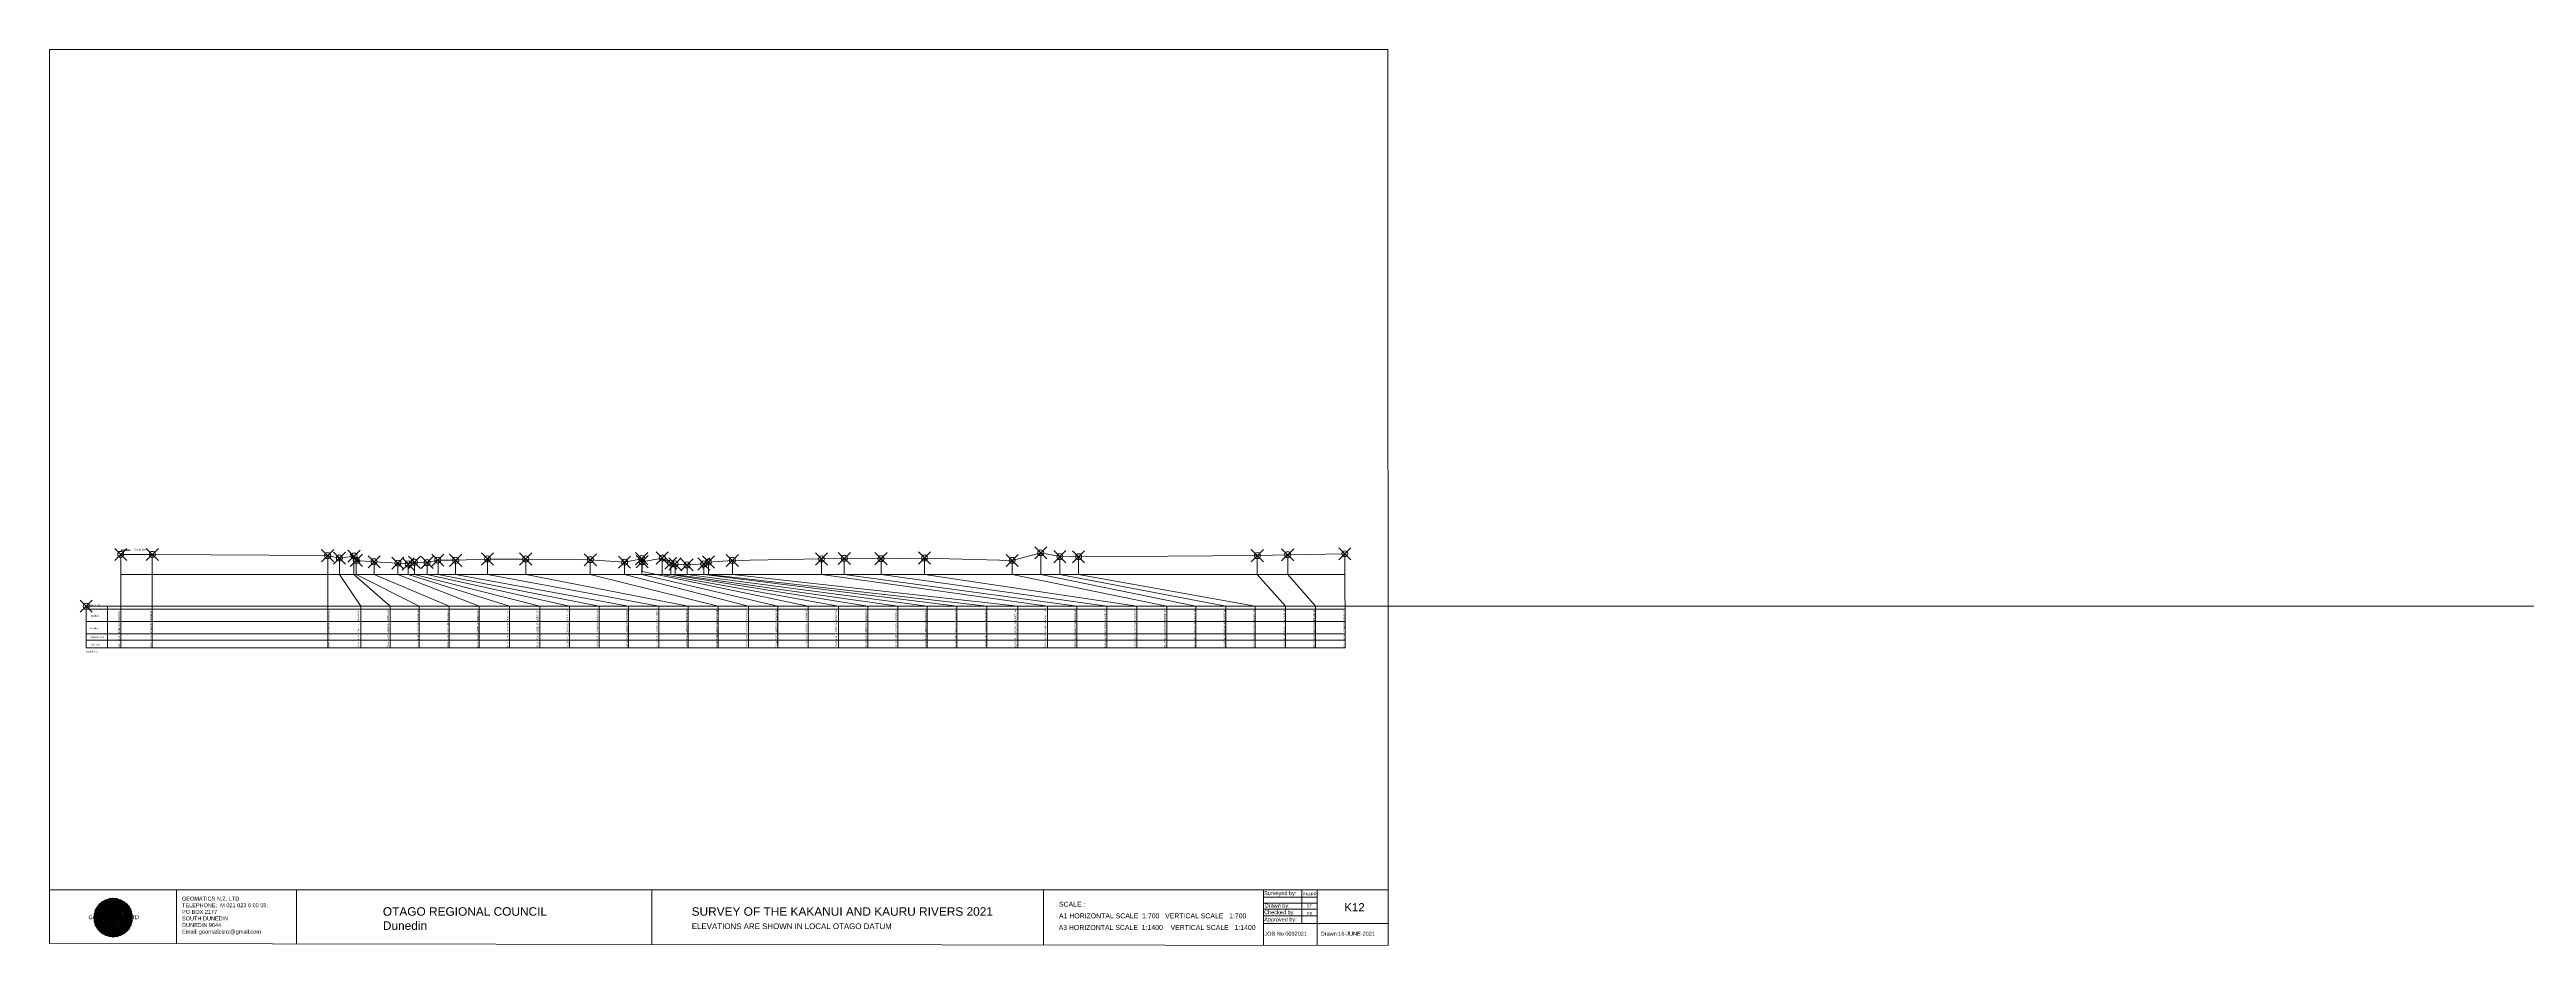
# Model space of a CAD drawing. Header units: millimetres. Extents: x -13804604 to 13046302109, y -19137686871 to 1424966580.
# Drawn here: x -3892638 to -3075279, y -66991 to 228793 of the extents above; entities that cross this region are included whole.
import ezdxf

# ---------------------------------------------------------------- set-up
doc = ezdxf.new("R2010")
doc.units = ezdxf.units.MM
doc.header["$PDMODE"] = 35
doc.header["$PDSIZE"] = 2000
doc.layers.get('0').update_dxf_attribs({"lineweight": 0})
doc.layers.add('geo', color=7, linetype='Continuous', lineweight=0)
doc.styles.get("Standard").update_dxf_attribs({"font": 'arial.ttf'})

# ---------------------------------------------------------------- blocks, each defined once
blk = doc.blocks.new('Geomatics_Circle_SPT')
at = {"layer": 'geo', "color": 2, "linetype": 'Continuous', "lineweight": 0}
for p, q in [((0, 25.2), (-25.2, 0)), ((-24.7, 4.9), (-4.9, 24.7)), ((-24.7, -4.9), (4.9, 24.7)), ((4.9, -24.7), (-24.7, 4.9)), ((-24.7, 0), (0, -24.7)), ((-9.7, 23.3), (-23.3, 9.6)), ((9.7, 23.3), (-23.3, -9.7)), ((-23.3, 9.7), (9.7, -23.3)), ((-21, 14), (-14, 21)), ((-21, -14), (14, 21)), ((14, -21), (-21, 14)), ((0, 0), (-17.8, 17.8)), ((0, 0), (-17.8, -17.8)), ((-14, 21), (21, -14)), ((21, 14), (-14, -21)), ((23.3, -9.7), (-9.7, 23.3)), ((-9.7, -23.3), (23.3, 9.7)), ((-4.9, 24.7), (24.7, -4.9)), ((24.7, 4.9), (-4.9, -24.7)), ((25.2, 0), (0, 25.2)), ((0, 0), (17.8, 17.8)), ((0, 0), (17.8, -17.8)), ((0, -24.8), (25.2, 0)), ((4.9, 24.7), (24.7, 4.9)), ((23.3, 9.7), (9.7, 23.3)), ((14, 21), (21, 14)), ((17.8, 18.1), (17.8, 18.1)), ((-4.9, -24.7), (-24.7, -4.9)), ((-23.3, -9.7), (-9.7, -23.3)), ((-14, -21), (-21, -14)), ((-17.8, -17.8), (-17.8, -17.8)), ((24.7, -4.9), (4.9, -24.7)), ((4.9, -24.7), (4.9, -24.7)), ((9.7, -23.3), (23.3, -9.7)), ((21, -14), (14, -21)), ((18.1, -17.8), (18.1, -17.8))]:
    blk.add_line(p, q, dxfattribs=at)
at = {"layer": 'geo', "color": 1, "linetype": 'Continuous', "lineweight": 0}
for p, q in [((-25.2, 0), (9.7, 23.3)), ((-25.2, 0), (-9.6, 23.3)), ((-25.2, 0), (23.3, 9.7)), ((-25.2, 0), (-23.3, 9.7)), ((-23.3, -9.7), (-25.2, 0)), ((-9.6, -23.3), (-25.2, 0)), ((9.7, -23.3), (-25.2, 0)), ((-4.9, 24.8), (-24.7, -4.9)), ((4.9, 24.7), (-24.7, 4.9)), ((14, 21), (-24.7, -4.9)), ((-14, 21), (-24.7, 4.9)), ((21, 14), (-24.7, 4.9)), ((-21, 14), (-24.7, -4.9)), ((0, 0), (-24.7, 4.9)), ((-24.7, 4.9), (-21, -14)), ((-24.7, 4.9), (-4.9, -24.7)), ((-24.7, 4.9), (14, -21)), ((-24.7, 4.9), (-24.7, 4.9)), ((0, 0), (-24.7, -4.9)), ((-23.3, 9.7), (0, 25.2)), ((-23.3, -9.6), (0, 25.2)), ((-23.3, -9.6), (17.8, 17.8)), ((-23.3, 9.7), (-17.8, 17.9)), ((-23.3, -9.6), (-17.8, 17.9)), ((-23.3, 9.7), (17.8, 17.8)), ((-17.8, -17.8), (-23.3, 9.7)), ((0, -25.2), (-23.3, 9.7)), ((-23.3, 9.7), (17.8, -17.8)), ((-23.3, 9.7), (25.2, 0)), ((-23.3, 9.4), (-23.3, 9.4)), ((-23.3, -9.7), (25.2, 0)), ((4.9, 24.8), (-21, -14)), ((-4.9, 24.7), (-21, 14)), ((14, 21), (-21, 14)), ((-14, 21), (-21, -14)), ((0, 0), (-21, 14)), ((-21, 14), (-14, -21)), ((-21, 14), (4.9, -24.7)), ((-21, 14), (-21, 14)), ((24.7, 4.9), (-21, 14)), ((0, 0), (-21, -14)), ((-17.9, 17.6), (-17.9, 17.6)), ((-17.8, 17.8), (9.7, 23.3)), ((-17.8, 17.8), (-9.6, 23.3)), ((-17.8, -17.8), (9.7, 23.3)), ((-17.8, -17.8), (-9.7, 23.3)), ((-9.7, -23.3), (-17.8, 17.8)), ((-17.8, 17.8), (9.7, -23.3)), ((-17.8, 17.8), (23.3, -9.6)), ((-17.8, 17.8), (23.3, 9.7)), ((-17.8, -17.8), (23.3, 9.7)), ((4.9, 24.7), (-14, 21)), ((-4.9, 24.7), (-14, -20.9)), ((0, 0), (-14, 21)), ((-14, 21), (-4.9, -24.7)), ((-14, 21), (-14, 21)), ((24.7, -4.9), (-14, 21)), ((21, 14), (-14, 21)), ((-14, -21), (24.7, 4.9)), ((0, 0), (-14, -21)), ((-9.8, 23.1), (-9.8, 23.1)), ((-9.7, 23.3), (0, 25.2)), ((-9.7, 23.3), (0, -25.2)), ((-9.7, -23.3), (0, 25.2)), ((-9.6, 23.3), (17.8, -17.8)), ((-9.6, 23.3), (25.2, 0)), ((-9.6, 23.3), (17.8, 17.8)), ((-9.6, -23.3), (17.8, 17.9)), ((25.2, 0), (-9.6, -23.3)), ((0, 0), (-4.9, 24.7)), ((-4.9, 24.7), (-4.9, 24.7)), ((21, -14), (-4.9, 24.7)), ((24.8, 4.9), (-4.9, 24.7)), ((14, 21), (-4.9, 24.7)), ((-4.9, -24.7), (21, 14)), ((0, 0), (-4.9, -24.7)), ((-0.2, 25.1), (-0.2, 25.1)), ((0, 25.2), (9.7, -23.3)), ((0, 25.2), (23.3, -9.7)), ((0, 25.2), (23.3, 9.7)), ((0, 25.2), (9.7, 23.3)), ((0, 0), (4.9, 24.7)), ((0, -25.2), (9.7, 23.3)), ((0, 0), (14, 21)), ((0, 0), (21, 14)), ((23.3, 9.7), (0, -25.2)), ((0, 0), (24.8, 4.9)), ((0, 0), (4.9, -24.7)), ((0, 0), (14, -21)), ((0, 0), (21, -14)), ((0, 0), (24.8, -4.9)), ((21, 14), (4.9, 24.8)), ((14, -21), (4.9, 24.7)), ((24.7, -4.9), (4.9, 24.7)), ((4.9, 24.7), (4.9, 24.7)), ((4.9, -24.7), (14, 21)), ((4.9, -24.7), (24.7, 4.9)), ((9.4, 23.3), (9.4, 23.3)), ((9.7, 23.3), (17.8, -17.8)), ((9.7, 23.3), (25.2, 0)), ((9.7, 23.3), (17.8, 17.9)), ((17.8, 17.8), (9.7, -23.3)), ((25.2, 0), (9.7, -23.3)), ((21, -14), (14, 21)), ((24.7, 4.9), (14, 21)), ((14, 21), (14, 21)), ((14, -21), (21, 14)), ((17.6, 17.9), (17.6, 17.9)), ((17.8, 17.8), (23.3, -9.7)), ((17.8, 17.8), (23.3, 9.7)), ((23.3, 9.7), (17.8, -17.8)), ((24.7, -4.9), (21, 14)), ((21, 14), (21, 14)), ((21, -14), (24.7, 4.9)), ((23.1, 9.8), (23.1, 9.8)), ((23.3, 9.7), (25.2, 0)), ((25.2, 0), (23.3, -9.6)), ((24.7, 4.9), (24.7, 4.9)), ((25.1, 0.2), (25.1, 0.2)), ((-25.2, 0), (23.3, -9.7)), ((-25.1, -0.2), (-25.1, -0.2)), ((-24.7, -4.9), (-24.7, -4.9)), ((-24.7, -4.9), (-14, -21)), ((-24.7, -4.9), (4.9, -24.7)), ((-24.7, -4.9), (21, -14)), ((-17.8, -17.8), (-23.3, -9.7)), ((0, -25.2), (-23.3, -9.6)), ((17.8, -17.8), (-23.3, -9.6)), ((-23.1, -9.8), (-23.1, -9.8)), ((-21, -14), (24.7, -4.9)), ((-21, -14), (-21, -14)), ((-21, -14), (-4.9, -24.7)), ((-21, -14), (14, -21)), ((23.3, -9.7), (-17.8, -17.8)), ((-9.6, -23.3), (-17.8, -17.8)), ((9.7, -23.3), (-17.8, -17.8)), ((-17.6, -17.9), (-17.6, -17.9)), ((-14, -21), (21, -14)), ((-14, -21), (-14, -21)), ((-14, -21), (4.9, -24.7)), ((17.8, -17.8), (-9.7, -23.3)), ((0, -25.2), (-9.7, -23.3)), ((-9.4, -23.3), (-9.4, -23.3)), ((-4.9, -24.7), (24.7, -4.9)), ((-4.9, -24.7), (14, -21)), ((-4.9, -24.7), (-4.9, -24.7)), ((23.3, -9.6), (0, -25.2)), ((9.7, -23.3), (0, -25.2)), ((0.2, -25.1), (0.2, -25.1)), ((4.9, -24.7), (21, -14)), ((4.9, -24.7), (4.9, -24.7)), ((17.8, -17.8), (9.7, -23.3)), ((9.8, -23.1), (9.8, -23.1)), ((14, -21), (24.7, -4.9)), ((14, -21), (14, -21)), ((23.3, -9.6), (17.8, -17.8)), ((17.9, -17.6), (17.9, -17.6)), ((21, -14), (21, -14)), ((23.3, -9.4), (23.3, -9.4)), ((24.7, -4.9), (24.7, -4.9))]:
    blk.add_line(p, q, dxfattribs=at)
at = {"layer": 'geo', "color": 114, "linetype": 'Continuous', "lineweight": 0}
for p, q in [((17.9, 17.8), (-25.2, 0)), ((-24.7, 4.9), (14, 21)), ((-24.7, -4.9), (21, 14)), ((-14, -21), (-24.7, 4.9)), ((9.7, 23.3), (-23.3, 9.7)), ((0, 0), (-23.3, 9.7)), ((-23.3, 9.7), (-9.7, -23.3)), ((0, 0), (-23.3, -9.7)), ((-4.9, -24.7), (-21, 14)), ((-20.9, 14), (4.9, 24.7)), ((24.8, 4.9), (-20.9, -14)), ((0, 25.2), (-17.8, 17.8)), ((-17.8, 17.8), (0, -25.2)), ((-14, 21), (-4.9, 24.7)), ((4.9, -24.7), (-14, 21)), ((0, 0), (-9.7, 23.3)), ((0, 0), (-9.7, -23.3)), ((-4.9, 24.7), (14, -21)), ((17.8, -17.8), (0, 25.2)), ((0, 0), (9.7, 23.3)), ((0, 0), (23.3, 9.7)), ((0, 0), (9.7, -23.3)), ((0, 0), (23.3, -9.7)), ((4.9, 24.7), (21, -14)), ((23.3, -9.7), (9.7, 23.3)), ((14, 21), (24.7, -4.9)), ((25.2, 0), (17.8, 17.8)), ((21, 14), (24.7, 4.9)), ((-25.2, 0), (-17.8, -17.8)), ((-21, -14), (-24.7, -4.9)), ((-17.8, -17.8), (25.2, 0)), ((24.8, -4.9), (-14, -21)), ((-9.6, -23.3), (23.3, -9.7)), ((21, -14), (-4.9, -24.8)), ((0, -25.2), (17.9, -17.8)), ((14, -21), (4.9, -24.8))]:
    blk.add_line(p, q, dxfattribs=at)
at = {"layer": 'geo', "color": 250, "linetype": 'Continuous', "lineweight": 0}
for p, q in [((0, 0), (-25.2, 0)), ((24.7, 4.9), (-24.7, 4.9)), ((-24.7, 4.9), (-24.7, -4.9)), ((-23.3, 9.7), (23.3, 9.7)), ((-23.3, 9.7), (-23.3, 9.7)), ((-23.3, -9.7), (-23.3, 9.7)), ((21, 14), (-21, 14)), ((-21, 14), (-21, -14)), ((-17.8, 17.8), (17.8, 17.8)), ((-17.8, -17.8), (-17.8, 17.8)), ((-14, 21), (-14, 21)), ((14, 21), (-14, 21)), ((-14, 20.9), (-14, -21)), ((-9.7, 23.3), (9.7, 23.3)), ((-9.7, -23.3), (-9.7, 23.3)), ((-4.9, 24.7), (4.9, 24.7)), ((-4.9, 24.7), (-4.9, -24.7)), ((0, 0), (0, 25.2)), ((0, 0), (0, -25.2)), ((0, 0), (25.2, 0)), ((4.9, 24.7), (4.9, -24.7)), ((9.7, -23.3), (9.7, 23.3)), ((14, 21), (14, -21)), ((17.8, -17.8), (17.8, 17.8)), ((21, 14), (21, 14)), ((21, -14), (21, 14)), ((23.3, 9.7), (23.3, -9.7)), ((24.7, 4.9), (24.7, 4.9)), ((24.7, -4.9), (24.7, 4.9)), ((-24.7, -4.9), (24.7, -4.9)), ((23.3, -9.7), (-23.3, -9.7)), ((-21, -14), (21, -14)), ((17.8, -17.8), (-17.8, -17.8)), ((-14, -21), (14, -21)), ((9.7, -23.3), (-9.7, -23.3)), ((-4.9, -24.7), (4.9, -24.7))]:
    blk.add_line(p, q, dxfattribs=at)
blk = doc.blocks.new('GeomaticsNZ TITLE BLOCK')
at = {"color": 7, "linetype": 'Continuous', "lineweight": 0}
for p, q in [((0, 94.9), (0, 1579.2)), ((0, 1579.2), (2363.4, 1579.2)), ((2363.4, 1579.2), (2364, 94.9)), ((2364, 94.9), (0, 94.9)), ((0, 94.9), (0, 0)), ((15.9, 94.9), (2364, 94.9)), ((224.3, 95.2), (224.3, -0.3)), ((2364, 94.9), (382.6, 94.9)), ((435.8, 95.2), (435.8, -0.7)), ((1063.4, 94.9), (1063.4, -2.4)), ((1755.4, 94.9), (1755.4, -2.6)), ((2143.9, 94.9), (2143.7, -3)), ((2211.5, 94.9), (2211.5, 36.1)), ((2238.6, 94.8), (2238.6, -3.2)), ((2364, -3.5), (2364, 94.9)), ((2143.6, 60.4), (2238.6, 60.4)), ((2143.8, 48.6), (2238.6, 48.6)), ((2143.9, 81.9), (2238.6, 81.7)), ((2143.9, 71), (2238.6, 71)), ((0, 0), (2364, -3.5)), ((2143.8, 35.4), (2364, 35.3))]:
    blk.add_line(p, q, dxfattribs=at)
at = {"color": 7, "linetype": 'Continuous', "lineweight": 0, "xscale": 1.36, "yscale": 1.36, "zscale": 1.36}
blk.add_blockref('Geomatics_Circle_SPT', (112.4, 45.7), dxfattribs=at)
at = {"color": 7, "linetype": 'Continuous', "lineweight": 0}
for s, p in [('PK&RR', (2213.2, 84.8)), ('ST', (2220.3, 63.6)), ('PK', (2220.4, 50.6))]:
    blk.add_text(s, height=5, dxfattribs=at).set_placement(p)
at = {"color": 7, "linetype": 'Continuous', "lineweight": 0, "attachment_point": 1}
for s, width, heights, insert, char_height in [('{\\C256;Surveyed by:}', 3535.727, [0], (2144.7, 92.4), 7), ('{\\C256;Geomatics N.Z. LTD                   }', 125.079, [15.8], (68.8, 49.9), 7), ('{\\C256;GEOMATICS N.Z. LTD                   \\PTELEPHONE:  M 021 023 6 00 55;\\PPO BOX 2177\\PSOUTH DUNEDIN\\PDUNEDIN 9044\\PEmail: geomaticsnz@gmail.com}', 3535.727, [94.7], (234, 82.7), 7), ('{\\C256;OTAGO REGIONAL COUNCIL\\PDunedin}', 3535.727, [0], (588.6, 64), 15), ('{\\C256;SURVEY OF THE KAKANUI AND KAURU RIVERS 2021}', 3535.727, [0], (1133.8, 64), 15), ('{\\C256;Approved by:}', 3535.727, [0], (2144.7, 45.9), 7), ('{\\C256;Checked by:}', 3535.727, [0], (2144.7, 58.6), 7), ('{\\C256;Drawn by:}', 3535.727, [0], (2145.8, 70.4), 7), ('{\\C256;ELEVATIONS ARE SHOWN IN LOCAL OTAGO DATUM}', 3535.727, [0], (1134.1, 35.4), 10), ('{\\C256;JOB No 0032021}', 3535.727, [0], (2145.3, 20.8), 7), ('{\\C256;Drawn:16-JUNE-2021}', 3535.727, [0], (2244.7, 20.7), 7)]:
    blk.add_mtext_dynamic_manual_height_columns(s, width=width, gutter_width=159, heights=heights, dxfattribs=dict(at, insert=insert, char_height=char_height))

msp = doc.modelspace()

# ---------------------------------------------------------------- linework, layer by layer
at = {"color": 1, "linetype": 'Continuous', "lineweight": 0}
msp.add_line((-3869137.877, 63495.095), (-3866065.704, 63495.095), dxfattribs=at)
at = {"color": 7, "lineweight": 0}
for p, q in [((-3869137.877, 62106), (-3869137.877, 31248.305)), ((-3858726.259, 62106), (-3858726.259, 31248.305)), ((-3800852.359, 61708), (-3800852.359, 31248.305)), ((-3796985.667, 60888), (-3796985.667, 55505.696)), ((-3792173.289, 61569), (-3792173.289, 55505.696)), ((-3791401.563, 60139), (-3791401.563, 55505.696)), ((-3785541.834, 59689), (-3785541.834, 55505.696)), ((-3777669.528, 59229), (-3777669.528, 55505.696)), ((-3774290.954, 58949), (-3774290.954, 55505.696)), ((-3772205.262, 59499), (-3772205.262, 55505.696)), ((-3768044.587, 59409), (-3768044.587, 55505.696)), ((-3764405.404, 59689), (-3764405.404, 55505.696)), ((-3758628.615, 60160), (-3758628.615, 55505.696)), ((-3748123.824, 60590), (-3748123.824, 55505.696)), ((-3735504.402, 60590), (-3735504.402, 55505.696)), ((-3714182.327, 60341), (-3714182.327, 55505.696)), ((-3702882.63, 59542), (-3702882.63, 55505.696)), ((-3697225.421, 60702), (-3697225.421, 55505.696)), ((-3697111.079, 59689), (-3697111.079, 56454.995)), ((-3690453.537, 60912), (-3690453.537, 55505.696)), ((-3687651.532, 59212), (-3687651.532, 55505.696)), ((-3686231.174, 58942), (-3686231.174, 55505.696)), ((-3682274.669, 58652), (-3682274.669, 55505.696)), ((-3676742.121, 58953), (-3676742.121, 55505.696)), ((-3675181.191, 59593), (-3675181.191, 55505.696)), ((-3667308.612, 60123), (-3667308.612, 55505.696)), ((-3637903.79, 60614), (-3637903.79, 55505.696)), ((-3630367.525, 60784), (-3630367.525, 55505.696)), ((-3618261.353, 60694), (-3618261.353, 55505.696)), ((-3603912.725, 60915), (-3603912.725, 55505.696)), ((-3574968.772, 60136), (-3574968.772, 55505.696)), ((-3565551.42, 62637), (-3565551.42, 55505.696)), ((-3559260.777, 61377), (-3559260.777, 55505.696)), ((-3553076.969, 61347), (-3553076.969, 55505.696)), ((-3494083.328, 61699), (-3494083.328, 55505.696)), ((-3484065.972, 62000), (-3484065.972, 55505.696)), ((-3465197.567, 62310), (-3465117.918, 31248.305)), ((-3796985.667, 55505.696), (-3789904.919, 45000)), ((-3792173.289, 55505.696), (-3780203.677, 45000)), ((-3791401.563, 55505.696), (-3770675.843, 45000)), ((-3785541.834, 55505.696), (-3760800.418, 45000)), ((-3777669.528, 55505.696), (-3750868.466, 45000)), ((-3774290.954, 55505.696), (-3740831.716, 45000)), ((-3772205.262, 55505.696), (-3730804.096, 45000)), ((-3768044.587, 55505.696), (-3721107.049, 45000)), ((-3764405.404, 55505.696), (-3711244.749, 45000)), ((-3758628.615, 55505.696), (-3701616.784, 45000)), ((-3748123.824, 55505.696), (-3691535.456, 45000)), ((-3735504.402, 55505.696), (-3681844.418, 45000)), ((-3714182.327, 55505.696), (-3671958.251, 45000)), ((-3702882.63, 55505.696), (-3662001.862, 45000)), ((-3697225.421, 55505.696), (-3652272.758, 45000)), ((-3697111.079, 56454.995), (-3642285.184, 45000)), ((-3690453.537, 55505.696), (-3632341.517, 45000)), ((-3687651.532, 55505.696), (-3622641.482, 45000)), ((-3686231.174, 55505.696), (-3612718.391, 45000)), ((-3682274.669, 55505.696), (-3603020.774, 45000)), ((-3676742.121, 55505.696), (-3593246.656, 45000)), ((-3675181.191, 55505.696), (-3583295.838, 45000)), ((-3667308.612, 55505.696), (-3573150.061, 45000)), ((-3637903.79, 55505.696), (-3563375.473, 45000)), ((-3630367.525, 55505.696), (-3553642.106, 45000)), ((-3618261.353, 55505.696), (-3543785.043, 45000)), ((-3603912.725, 55505.696), (-3533812.071, 45000)), ((-3574968.772, 55505.696), (-3523954.974, 45000)), ((-3565551.42, 55505.696), (-3514418.648, 45000)), ((-3559260.777, 55505.696), (-3504463.299, 45000)), ((-3553076.969, 55505.696), (-3494777.228, 45000)), ((-3494083.328, 55505.696), (-3484796.234, 45000)), ((-3484065.972, 55505.696), (-3474853.708, 45000)), ((-3789904.919, 45000), (-3789904.919, 31248.305)), ((-3780203.677, 45000), (-3780203.677, 31248.305)), ((-3770675.843, 45000), (-3770675.843, 31248.305)), ((-3760800.418, 45000), (-3760800.418, 31248.305)), ((-3750868.466, 45000), (-3750868.466, 31248.305)), ((-3740831.716, 45000), (-3740831.716, 31248.305)), ((-3730804.096, 45000), (-3730804.096, 31248.305)), ((-3721107.049, 45000), (-3721107.049, 31248.305)), ((-3711244.749, 45000), (-3711244.749, 31248.305)), ((-3701616.784, 45000), (-3701616.784, 31248.305)), ((-3691535.456, 45000), (-3691535.456, 31248.305)), ((-3681844.418, 45000), (-3681844.418, 31248.305)), ((-3671958.251, 45000), (-3671958.251, 31248.305)), ((-3662001.862, 45000), (-3662001.862, 31248.305)), ((-3652272.758, 45000), (-3652272.758, 31248.305)), ((-3642285.184, 45000), (-3642285.184, 31248.305)), ((-3632341.517, 45000), (-3632341.517, 31248.305)), ((-3622641.482, 45000), (-3622641.482, 31248.305)), ((-3612718.391, 31248.305), (-3612718.391, 45000)), ((-3603020.774, 31248.305), (-3603020.774, 45000)), ((-3593246.656, 31248.305), (-3593246.656, 45000)), ((-3583295.838, 31248.305), (-3583295.838, 45000)), ((-3573150.061, 31248.305), (-3573150.061, 45000)), ((-3563375.473, 31248.305), (-3563375.473, 45000)), ((-3553642.106, 31248.305), (-3553642.106, 45000)), ((-3543785.043, 31248.305), (-3543785.043, 45000)), ((-3533812.071, 31248.305), (-3533812.071, 45000)), ((-3523954.974, 31248.305), (-3523954.974, 45000)), ((-3514418.648, 31248.305), (-3514418.648, 45000)), ((-3504459.17, 31248.305), (-3504463.299, 45000)), ((-3494777.228, 31248.305), (-3494777.228, 45000)), ((-3484796.234, 31248.305), (-3484796.234, 45000)), ((-3474853.708, 31248.305), (-3474853.708, 45000)), ((-3877344.401, 29878.784), (-3877344.401, 29878.784))]:
    msp.add_line(p, q, dxfattribs=at)
at = {"color": 7, "linetype": 'Continuous', "lineweight": 0}
for p, q in [((-3869137.877, 55505.696), (-3465117.918, 55505.696)), ((-3880525.565, 45000), (-3880525.565, 31248.305)), ((-3880525.565, 45000), (-2654666.53, 45000)), ((-3880525.565, 44076.552), (-3465117.918, 44076.552)), ((-3873512.416, 45000), (-3873512.416, 31248.305)), ((-3880525.565, 39973.87), (-3465117.918, 39973.87)), ((-3880525.565, 35906.671), (-3465117.918, 35906.671)), ((-3880525.565, 33759.229), (-3465117.918, 33759.229)), ((-3880525.565, 31248.305), (-3465117.918, 31248.305))]:
    msp.add_line(p, q, dxfattribs=at)
at = {"color": 1, "lineweight": 0}
for points in [[(-3869137.877, 62106), (-3858726.259, 62106), (-3800852.359, 61708), (-3796985.667, 60888), (-3792173.289, 61569), (-3791401.563, 60139), (-3785541.834, 59689), (-3777669.528, 59229), (-3774290.954, 58949), (-3772205.262, 59499), (-3768044.587, 59409), (-3764523.551, 60209), (-3758628.615, 60209), (-3748123.824, 60590), (-3735504.402, 60590), (-3714182.327, 60341), (-3702882.63, 59542), (-3697225.421, 60702), (-3697111.079, 59712), (-3690453.537, 60912), (-3687651.532, 59212), (-3686231.174, 58942), (-3682274.669, 58652), (-3676742.121, 58953), (-3675181.191, 59593), (-3667308.612, 60123), (-3637903.79, 60614)], [(-3637903.79, 60614), (-3630367.525, 60784), (-3618261.353, 60694), (-3603912.725, 60915), (-3574968.772, 60136), (-3565551.42, 62637), (-3559260.777, 61377), (-3553076.969, 61347), (-3494083.328, 61699), (-3484065.972, 62000), (-3465197.567, 62310)]]:
    msp.add_lwpolyline(points, dxfattribs=at)
at = {"lineweight": 0}
for p in [(-3869137.877, 62106), (-3858726.259, 62106), (-3800852.359, 61708), (-3796985.667, 60888), (-3792173.289, 61569), (-3791401.563, 60139), (-3785541.834, 59689), (-3777669.528, 59229), (-3774290.954, 58949), (-3772205.262, 59499), (-3768044.587, 59409), (-3764523.551, 60209), (-3758628.615, 60160), (-3748123.824, 60590), (-3735504.402, 60611), (-3714182.327, 60341), (-3702882.63, 59542), (-3697225.421, 60702), (-3697111.079, 59712), (-3690453.537, 60912), (-3687651.532, 59212), (-3686231.174, 58942), (-3682274.669, 58652), (-3676742.121, 58953), (-3675181.191, 59593), (-3667308.612, 60123), (-3637903.79, 60614), (-3630367.525, 60784), (-3618261.353, 60694), (-3603912.725, 60915), (-3574968.772, 60136), (-3565551.42, 62637), (-3559260.777, 61377), (-3553076.969, 61347), (-3494083.328, 61699), (-3484065.972, 62000), (-3465197.567, 62310)]:
    msp.add_point(p, dxfattribs=at)
at = {"linetype": 'Continuous', "lineweight": 0}
msp.add_point((-3880525.565, 45000), dxfattribs=at)

# ---------------------------------------------------------------- block references
at = {"color": 7, "linetype": 'Continuous', "lineweight": 0, "xscale": 186.8759599228005, "yscale": 186.8759599228005, "zscale": 186.8759599228005}
msp.add_blockref('GeomaticsNZ TITLE BLOCK', (-3892637.735, -66328.498), dxfattribs=at)

# ---------------------------------------------------------------- texts
at = {"color": 7, "linetype": 'Continuous', "lineweight": 0}
for s, height, p in [('Ground Level', 500, (-3864706.931, 63472.891)), ('DATUM 45.00', 500, (-3880596.312, 45146.766)), ('Northing', 500, (-3878999.306, 41560.657)), ('Ground Level', 500, (-3879054.034, 34533.521)), ('Easting', 500, (-3879072.111, 37481.59)), ('Section K12', 500, (-3880596.323, 29797.682)), ('Chainage', 500, (-3879051.647, 32077.102)), ('A1 HORIZONTAL SCALE  1:700   VERTICAL SCALE   1:700 ', 1629.12108, (-3559532.635, -58024.411)), ('SCALE :  ', 1629.1211, (-3559515.969, -54190.476)), ('K12', 2715.2018, (-3465393.953, -55730.997)), ('A3 HORIZONTAL SCALE  1:1400    VERTICAL SCALE   1:1400 ', 1629.12108, (-3559654.906, -61858.346))]:
    msp.add_text(s, height=height, dxfattribs=at).set_placement(p)
at = {"color": 7, "lineweight": 0}
for s, p in [('0.20    62.11  1425824.40  5005865.00', (-3869411.45, 31294.757)), ('10.61   62.11  1425823.76  5005854.60', (-3858863.948, 31248.305)), ('68.49   61.71  1425848.63  5005801.12', (-3800350.312, 31375.819)), ('72.35   60.89  1425848.51  5005796.96', (-3790493.216, 31368.997)), ('77.16   61.57  1425846.81  5005791.34', (-3780636.119, 31368.997)), ('77.94   60.14  1425846.83  5005790.54', (-3770779.023, 31368.997)), ('83.80   59.69  1425847.88  5005784.74', (-3760921.926, 31373.772)), ('91.67   59.23  1425850.45  5005777.29', (-3751064.829, 31373.09)), ('95.05   58.95  1425850.93  5005773.91', (-3741207.733, 31373.09)), ('97.13   59.50  1425851.07  5005771.78', (-3731350.636, 31373.09)), ('101.29  59.41  1425852.18  5005767.77', (-3721493.539, 31326.023)), ('104.81  60.21  1425853.55  5005764.50', (-3711636.784, 31326.023)), ('110.71  60.16  1425855.37  5005758.89', (-3701779.687, 31326.023)), ('121.21  60.59  1425858.43  5005748.84', (-3691922.591, 31326.023)), ('133.83  60.61  1425861.67  5005736.64', (-3682065.494, 31326.023)), ('155.16  60.34  1425867.43  5005716.11', (-3672208.397, 31326.023)), ('166.46  59.54  1425871.00  5005705.38', (-3662351.301, 31326.023)), ('172.11  60.70  1425870.37  5005699.32', (-3652494.204, 31326.023)), ('172.23  59.71  1425872.17  5005699.71', (-3642637.107, 31326.023)), ('178.88  60.91  1425872.38  5005692.85', (-3632780.011, 31326.023)), ('181.69  59.21  1425874.51  5005690.54', (-3622922.914, 31326.023)), ('183.11  58.94  1425873.54  5005688.79', (-3613066.159, 31326.023)), ('187.06  58.65  1425876.30  5005685.46', (-3603209.062, 31326.023)), ('192.60  58.95  1425877.68  5005680.10', (-3593351.965, 31326.023)), ('194.16  59.59  1425878.32  5005678.66', (-3583495.21, 31326.023)), ('202.03  60.12  1425881.68  5005671.44', (-3573638.113, 31381.617)), ('231.43  60.61  1425886.49  5005642.23', (-3563781.017, 31381.617)), ('238.97  60.78  1425887.02  5005634.56', (-3553923.92, 31381.617)), ('251.08  60.69  1425884.85  5005621.49', (-3544066.823, 31381.617)), ('265.43  60.92  1425879.88  5005605.62', (-3534210.068, 31381.617)), ('294.37  60.14  1425902.39  5005581.33', (-3524352.971, 31381.617)), ('303.79  62.64  1425907.43  5005572.96', (-3514495.875, 31372.749)), ('310.08  61.38  1425910.48  5005567.29', (-3504638.778, 31372.749)), ('316.26  61.35  1425912.13  5005561.33', (-3494781.681, 31372.749)), ('375.25  61.70  1425931.02  5005505.39', (-3484924.585, 31372.749)), ('385.27  62.00  1425933.00  5005495.53', (-3475067.488, 31372.749)), ('404.14  62.31  1425936.89  5005477.01', (-3465210.391, 31393.213))]:
    msp.add_text(s, height=500, rotation=90, dxfattribs=at).set_placement(p)

doc.saveas('drawing.dxf')
